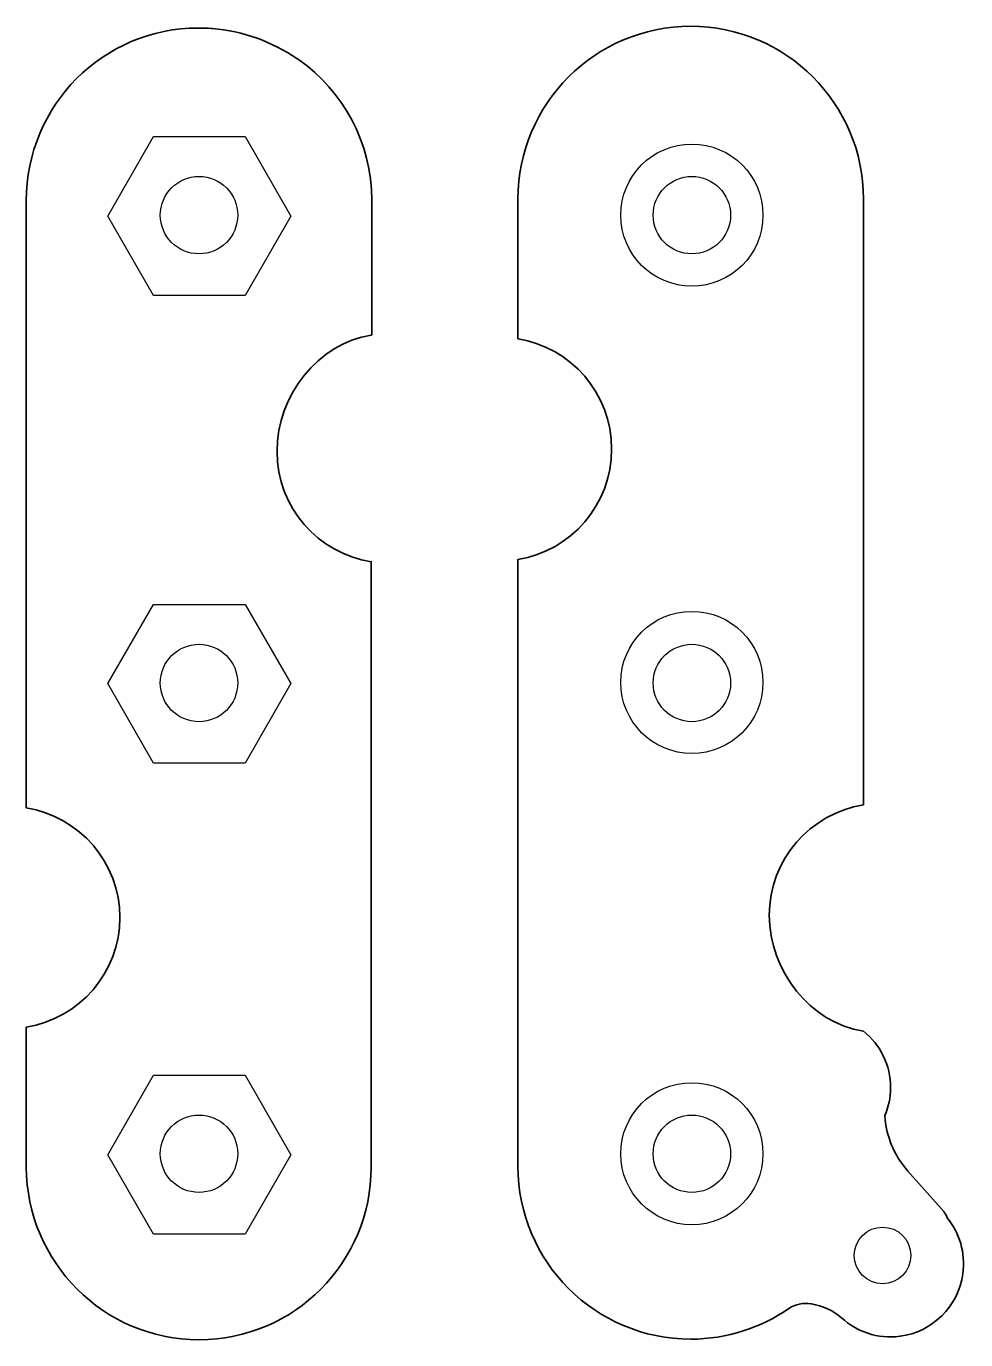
# Model space of a CAD drawing. Header units: centimetres. Extents: x -10.19 to -4.61, y -13.22 to -5.41.
import ezdxf

# ---------------------------------------------------------------- set-up
doc = ezdxf.new("R2010")
doc.units = ezdxf.units.CM
doc.header["$MEASUREMENT"] = 0
doc.layers.add('layer 1', color=7, linetype='Continuous')

msp = doc.modelspace()

# ---------------------------------------------------------------- linework, layer by layer
at = {"layer": 'layer 1'}
for centre, major_axis in [((-9.16176, -6.53676), (0, 0.2299)), ((-6.2348, -6.53676), (0, 0.2299)), ((-9.16176, -9.31618), (0, 0.2299)), ((-6.2348, -9.31618), (0, 0.2299)), ((-9.16176, -12.11275), (0, 0.2299)), ((-6.2348, -12.11275), (0, 0.2299)), ((-5.10245, -12.71667), (0, 0.16813))]:
    msp.add_ellipse(centre, major_axis=major_axis, ratio=1, dxfattribs=at)
at = {"layer": 'layer 1', "color": 7, "lineweight": 35}
for points, knots in [([(-8.56814, -5.61373), (-8.57157, -5.6103), (-8.575, -5.6103), (-8.58187, -5.60687), (-8.58187, -5.60687), (-8.72599, -5.50736), (-8.89756, -5.44216), (-9.08285, -5.42844), (-9.08285, -5.42844), (-9.08628, -5.42844), (-9.08628, -5.42844), (-9.08971, -5.42844), (-9.08971, -5.42844), (-9.11373, -5.42501), (-9.14118, -5.42501), (-9.1652, -5.42501), (-9.1652, -5.42501), (-9.73138, -5.42501), (-10.18775, -5.88481), (-10.18775, -6.45099), (-10.18775, -6.45099), (-10.18775, -6.45099), (-10.18775, -10.05736), (-10.18775, -10.05736), (-10.18775, -10.05736), (-9.87206, -10.10883), (-9.63187, -10.38334), (-9.63187, -10.70932), (-9.63187, -10.70932), (-9.63187, -11.0353), (-9.87207, -11.30981), (-10.18775, -11.36128), (-10.18775, -11.36128), (-10.18775, -11.36128), (-10.18775, -12.19167), (-10.18775, -12.19167), (-10.18775, -12.19167), (-10.18432, -12.75785), (-9.72795, -13.21765), (-9.16177, -13.21765), (-9.16177, -13.21765), (-8.59559, -13.21765), (-8.13922, -12.75785), (-8.13922, -12.19167), (-8.13922, -12.19167), (-8.13922, -12.19167), (-8.13922, -8.59559), (-8.13922, -8.59559), (-8.13922, -8.59559), (-8.45491, -8.54755), (-8.69853, -8.27304), (-8.69853, -7.9402), (-8.69853, -7.9402), (-8.69853, -7.60736), (-8.4549, -7.29853), (-8.13922, -7.25049), (-8.13922, -7.25049), (-8.13922, -7.25049), (-8.13579, -7.24706), (-8.13579, -7.24706), (-8.13579, -7.24706), (-8.13579, -7.24706), (-8.13579, -6.44755), (-8.13579, -6.44755), (-8.13579, -6.44755), (-8.13578, -6.10441), (-8.30735, -5.79902), (-8.56814, -5.61373)], [0, 0, 0, 0, 0.0555556, 0.0555556, 0.0555556, 0.0555556, 0.1111111, 0.1111111, 0.1111111, 0.1111111, 0.1666667, 0.1666667, 0.1666667, 0.1666667, 0.2222222, 0.2222222, 0.2222222, 0.2222222, 0.2777778, 0.2777778, 0.2777778, 0.2777778, 0.3333333, 0.3333333, 0.3333333, 0.3333333, 0.3888889, 0.3888889, 0.3888889, 0.3888889, 0.4444444, 0.4444444, 0.4444444, 0.4444444, 0.5, 0.5, 0.5, 0.5, 0.5555556, 0.5555556, 0.5555556, 0.5555556, 0.6111111, 0.6111111, 0.6111111, 0.6111111, 0.6666667, 0.6666667, 0.6666667, 0.6666667, 0.7222222, 0.7222222, 0.7222222, 0.7222222, 0.7777778, 0.7777778, 0.7777778, 0.7777778, 0.8333333, 0.8333333, 0.8333333, 0.8333333, 0.8888889, 0.8888889, 0.8888889, 0.8888889, 1, 1, 1, 1]), ([(-4.73873, -12.45588), (-4.73873, -12.45588), (-4.95148, -12.21568), (-4.95148, -12.21568), (-4.95148, -12.21568), (-5.03383, -12.12303), (-5.08187, -12.00637), (-5.08873, -11.88627), (-5.08873, -11.88627), (-5.06814, -11.8348), (-5.05442, -11.7799), (-5.05442, -11.72156), (-5.05442, -11.72156), (-5.05442, -11.58431), (-5.11618, -11.46421), (-5.21569, -11.38529), (-5.21569, -11.38529), (-5.21569, -11.38529), (-5.21569, -11.38529), (-5.21569, -11.38529), (-5.21569, -11.38529), (-5.53138, -11.33725), (-5.775, -11.025), (-5.775, -10.69558), (-5.775, -10.69558), (-5.775, -10.36274), (-5.53137, -10.09166), (-5.21569, -10.04019), (-5.21569, -10.04019), (-5.21569, -10.04019), (-5.21569, -6.44069), (-5.21569, -6.44069), (-5.21569, -6.44069), (-5.21569, -5.87451), (-5.67549, -5.41471), (-6.24167, -5.41471), (-6.24167, -5.41471), (-6.24167, -5.41471), (-6.24167, -5.41471), (-6.24167, -5.41471), (-6.24167, -5.41471), (-6.80785, -5.41471), (-7.26765, -5.87451), (-7.26765, -6.44069), (-7.26765, -6.44069), (-7.26765, -6.44069), (-7.26765, -7.27108), (-7.26765, -7.27108), (-7.26765, -7.27108), (-6.95196, -7.32255), (-6.71177, -7.59363), (-6.71177, -7.92647), (-6.71177, -7.92647), (-6.71177, -8.25931), (-6.95197, -8.53039), (-7.26765, -8.58186), (-7.26765, -8.58186), (-7.26765, -8.58186), (-7.26765, -12.18823), (-7.26765, -12.18823), (-7.26765, -12.18823), (-7.26765, -12.75441), (-6.80785, -13.21421), (-6.24167, -13.21421), (-6.24167, -13.21421), (-6.24167, -13.21421), (-6.24167, -13.21421), (-6.24167, -13.21421), (-6.24167, -13.21421), (-6.02549, -13.21421), (-5.82304, -13.14558), (-5.65834, -13.03235), (-5.65834, -13.03235), (-5.62059, -13.0049), (-5.57256, -12.99804), (-5.52795, -13.0049), (-5.52795, -13.0049), (-5.52795, -13.0049), (-5.52795, -13.0049), (-5.52452, -13.0049), (-5.52452, -13.0049), (-5.45932, -13.01519), (-5.39756, -13.04265), (-5.34609, -13.08725), (-5.34609, -13.08725), (-5.25687, -13.1696), (-5.13334, -13.21421), (-4.99952, -13.19705), (-4.99952, -13.19705), (-4.80736, -13.17303), (-4.64952, -13.01862), (-4.6255, -12.82646), (-4.6255, -12.82646), (-4.60834, -12.6995), (-4.64609, -12.58283), (-4.71815, -12.49362), (-4.71815, -12.49362), (-4.725, -12.47647), (-4.73186, -12.46618), (-4.73873, -12.45588)], [0, 0, 0, 0, 0.0384615, 0.0384615, 0.0384615, 0.0384615, 0.0769231, 0.0769231, 0.0769231, 0.0769231, 0.1153846, 0.1153846, 0.1153846, 0.1153846, 0.1538462, 0.1538462, 0.1538462, 0.1538462, 0.1923077, 0.1923077, 0.1923077, 0.1923077, 0.2307692, 0.2307692, 0.2307692, 0.2307692, 0.2692308, 0.2692308, 0.2692308, 0.2692308, 0.3076923, 0.3076923, 0.3076923, 0.3076923, 0.3461538, 0.3461538, 0.3461538, 0.3461538, 0.3846154, 0.3846154, 0.3846154, 0.3846154, 0.4230769, 0.4230769, 0.4230769, 0.4230769, 0.4615385, 0.4615385, 0.4615385, 0.4615385, 0.5, 0.5, 0.5, 0.5, 0.5384615, 0.5384615, 0.5384615, 0.5384615, 0.5769231, 0.5769231, 0.5769231, 0.5769231, 0.6153846, 0.6153846, 0.6153846, 0.6153846, 0.6538462, 0.6538462, 0.6538462, 0.6538462, 0.6923077, 0.6923077, 0.6923077, 0.6923077, 0.7307692, 0.7307692, 0.7307692, 0.7307692, 0.7692308, 0.7692308, 0.7692308, 0.7692308, 0.8076923, 0.8076923, 0.8076923, 0.8076923, 0.8461538, 0.8461538, 0.8461538, 0.8461538, 0.8846154, 0.8846154, 0.8846154, 0.8846154, 0.9230769, 0.9230769, 0.9230769, 0.9230769, 1, 1, 1, 1])]:
    msp.add_open_spline(points, degree=3, knots=knots, dxfattribs=at)
at = {"layer": 'layer 1', "color": 252}
for points, knots in [([(-9.43284, -6.0701), (-9.43284, -6.0701), (-9.70392, -6.54363), (-9.70392, -6.54363), (-9.70392, -6.54363), (-9.70392, -6.54363), (-9.43284, -7.01373), (-9.43284, -7.01373), (-9.43284, -7.01373), (-9.43284, -7.01373), (-8.88725, -7.01373), (-8.88725, -7.01373), (-8.88725, -7.01373), (-8.88725, -7.01373), (-8.61618, -6.54363), (-8.61618, -6.54363), (-8.61618, -6.54363), (-8.61618, -6.54363), (-8.88725, -6.0701), (-8.88725, -6.0701), (-8.88725, -6.0701), (-8.88725, -6.0701), (-9.43284, -6.0701), (-9.43284, -6.0701)], [0, 0, 0, 0, 0.1428571, 0.1428571, 0.1428571, 0.1428571, 0.2857143, 0.2857143, 0.2857143, 0.2857143, 0.4285714, 0.4285714, 0.4285714, 0.4285714, 0.5714286, 0.5714286, 0.5714286, 0.5714286, 0.7142857, 0.7142857, 0.7142857, 0.7142857, 1, 1, 1, 1]), ([(-6.2348, -6.95882), (-6.00147, -6.95882), (-5.81274, -6.77009), (-5.81274, -6.53676), (-5.81274, -6.53676), (-5.81274, -6.30343), (-6.00147, -6.1147), (-6.2348, -6.1147), (-6.2348, -6.1147), (-6.46813, -6.1147), (-6.65686, -6.30343), (-6.65686, -6.53676), (-6.65686, -6.53676), (-6.65686, -6.77009), (-6.46814, -6.95882), (-6.2348, -6.95882)], [0, 0, 0, 0, 0.2, 0.2, 0.2, 0.2, 0.4, 0.4, 0.4, 0.4, 0.6, 0.6, 0.6, 0.6, 1, 1, 1, 1]), ([(-9.43284, -8.84951), (-9.43284, -8.84951), (-9.70392, -9.31961), (-9.70392, -9.31961), (-9.70392, -9.31961), (-9.70392, -9.31961), (-9.43284, -9.79314), (-9.43284, -9.79314), (-9.43284, -9.79314), (-9.43284, -9.79314), (-8.88725, -9.79314), (-8.88725, -9.79314), (-8.88725, -9.79314), (-8.88725, -9.79314), (-8.61618, -9.31961), (-8.61618, -9.31961), (-8.61618, -9.31961), (-8.61618, -9.31961), (-8.88725, -8.84951), (-8.88725, -8.84951), (-8.88725, -8.84951), (-8.88725, -8.84951), (-9.43284, -8.84951), (-9.43284, -8.84951)], [0, 0, 0, 0, 0.1428571, 0.1428571, 0.1428571, 0.1428571, 0.2857143, 0.2857143, 0.2857143, 0.2857143, 0.4285714, 0.4285714, 0.4285714, 0.4285714, 0.5714286, 0.5714286, 0.5714286, 0.5714286, 0.7142857, 0.7142857, 0.7142857, 0.7142857, 1, 1, 1, 1]), ([(-6.2348, -8.89069), (-6.46813, -8.89069), (-6.65686, -9.07942), (-6.65686, -9.31275), (-6.65686, -9.31275), (-6.65686, -9.54608), (-6.46813, -9.73481), (-6.2348, -9.73481), (-6.2348, -9.73481), (-6.00147, -9.73481), (-5.81274, -9.54608), (-5.81274, -9.31275), (-5.81274, -9.31275), (-5.81274, -9.07942), (-6.00147, -8.89069), (-6.2348, -8.89069)], [0, 0, 0, 0, 0.2, 0.2, 0.2, 0.2, 0.4, 0.4, 0.4, 0.4, 0.6, 0.6, 0.6, 0.6, 1, 1, 1, 1]), ([(-9.43284, -11.64608), (-9.43284, -11.64608), (-9.70392, -12.11961), (-9.70392, -12.11961), (-9.70392, -12.11961), (-9.70392, -12.11961), (-9.43284, -12.58971), (-9.43284, -12.58971), (-9.43284, -12.58971), (-9.43284, -12.58971), (-8.88725, -12.58971), (-8.88725, -12.58971), (-8.88725, -12.58971), (-8.88725, -12.58971), (-8.61618, -12.11961), (-8.61618, -12.11961), (-8.61618, -12.11961), (-8.61618, -12.11961), (-8.88725, -11.64608), (-8.88725, -11.64608), (-8.88725, -11.64608), (-8.88725, -11.64608), (-9.43284, -11.64608), (-9.43284, -11.64608)], [0, 0, 0, 0, 0.1428571, 0.1428571, 0.1428571, 0.1428571, 0.2857143, 0.2857143, 0.2857143, 0.2857143, 0.4285714, 0.4285714, 0.4285714, 0.4285714, 0.5714286, 0.5714286, 0.5714286, 0.5714286, 0.7142857, 0.7142857, 0.7142857, 0.7142857, 1, 1, 1, 1]), ([(-6.2348, -11.69069), (-6.46813, -11.69069), (-6.65686, -11.87942), (-6.65686, -12.11275), (-6.65686, -12.11275), (-6.65686, -12.34608), (-6.46813, -12.53481), (-6.2348, -12.53481), (-6.2348, -12.53481), (-6.00147, -12.53481), (-5.81274, -12.34608), (-5.81274, -12.11275), (-5.81274, -12.11275), (-5.81274, -11.87942), (-6.00147, -11.69069), (-6.2348, -11.69069)], [0, 0, 0, 0, 0.2, 0.2, 0.2, 0.2, 0.4, 0.4, 0.4, 0.4, 0.6, 0.6, 0.6, 0.6, 1, 1, 1, 1])]:
    msp.add_open_spline(points, degree=3, knots=knots, dxfattribs=at)

doc.saveas('drawing.dxf')
